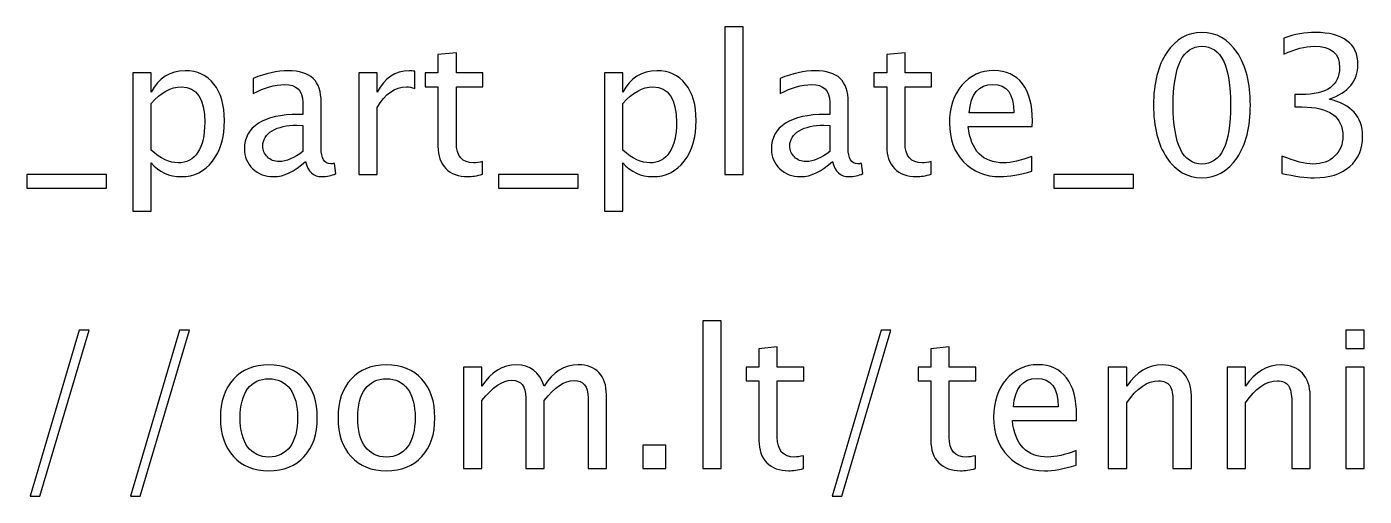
# Model space of a CAD drawing. Header units: centimetres. Extents: x -50 to 50, y -51 to 59.
# Drawn here: x -26.15 to -17.28, y 45.53 to 48.65 of the extents above; entities that cross this region are included whole.
import ezdxf

# ---------------------------------------------------------------- set-up
doc = ezdxf.new("R2010")
doc.units = ezdxf.units.CM
doc.header["$MEASUREMENT"] = 0
doc.layers.add('Layer 1', color=7, linetype='Continuous')

msp = doc.modelspace()

# ---------------------------------------------------------------- linework, layer by layer
at = {"layer": 'Layer 1'}
for points, knots in [([(-21.52028, 47.67044), (-21.52028, 47.67044), (-21.52028, 48.64961), (-21.52028, 48.64961), (-21.52028, 48.64961), (-21.52028, 48.64961), (-21.39836, 48.64961), (-21.39836, 48.64961), (-21.39836, 48.64961), (-21.39836, 48.64961), (-21.39836, 47.67044), (-21.39836, 47.67044), (-21.39836, 47.67044), (-21.39836, 47.67044), (-21.52028, 47.67044), (-21.52028, 47.67044)], [0, 0, 0, 0, 0.2, 0.2, 0.2, 0.2, 0.4, 0.4, 0.4, 0.4, 0.6, 0.6, 0.6, 0.6, 1, 1, 1, 1]), ([(-18.35502, 47.64758), (-18.45133, 47.64758), (-18.52901, 47.69182), (-18.58785, 47.78008), (-18.58785, 47.78008), (-18.64691, 47.86835), (-18.67633, 47.98477), (-18.67633, 48.12955), (-18.67633, 48.12955), (-18.67633, 48.27433), (-18.64691, 48.39074), (-18.58785, 48.47901), (-18.58785, 48.47901), (-18.52901, 48.56727), (-18.45133, 48.61151), (-18.35502, 48.61151), (-18.35502, 48.61151), (-18.25829, 48.61151), (-18.18061, 48.56748), (-18.12176, 48.47943), (-18.12176, 48.47943), (-18.06313, 48.39138), (-18.03371, 48.27475), (-18.03371, 48.12955), (-18.03371, 48.12955), (-18.03371, 47.98477), (-18.06313, 47.86835), (-18.12176, 47.78008), (-18.12176, 47.78008), (-18.18061, 47.69182), (-18.25829, 47.64758), (-18.35502, 47.64758)], [0, 0, 0, 0, 0.1111111, 0.1111111, 0.1111111, 0.1111111, 0.2222222, 0.2222222, 0.2222222, 0.2222222, 0.3333333, 0.3333333, 0.3333333, 0.3333333, 0.4444444, 0.4444444, 0.4444444, 0.4444444, 0.5555556, 0.5555556, 0.5555556, 0.5555556, 0.6666667, 0.6666667, 0.6666667, 0.6666667, 0.7777778, 0.7777778, 0.7777778, 0.7777778, 1, 1, 1, 1]), ([(-17.82374, 47.67679), (-17.82374, 47.67679), (-17.82374, 47.79109), (-17.82374, 47.79109), (-17.82374, 47.79109), (-17.73653, 47.75638), (-17.66816, 47.73902), (-17.618, 47.73902), (-17.618, 47.73902), (-17.55894, 47.73902), (-17.51132, 47.75595), (-17.4747, 47.79003), (-17.4747, 47.79003), (-17.43808, 47.82411), (-17.41988, 47.86856), (-17.41988, 47.92317), (-17.41988, 47.92317), (-17.41988, 48.05271), (-17.51005, 48.11748), (-17.69039, 48.11748), (-17.69039, 48.11748), (-17.69039, 48.11748), (-17.73865, 48.11748), (-17.73865, 48.11748), (-17.73865, 48.11748), (-17.73865, 48.11748), (-17.73865, 48.1994), (-17.73865, 48.1994), (-17.73865, 48.1994), (-17.73865, 48.1994), (-17.69589, 48.20003), (-17.69589, 48.20003), (-17.69589, 48.20003), (-17.52635, 48.20003), (-17.44147, 48.25972), (-17.44147, 48.37931), (-17.44147, 48.37931), (-17.44147, 48.47308), (-17.49777, 48.52007), (-17.61017, 48.52007), (-17.61017, 48.52007), (-17.67049, 48.52007), (-17.73738, 48.50271), (-17.81104, 48.468), (-17.81104, 48.468), (-17.81104, 48.468), (-17.81104, 48.57468), (-17.81104, 48.57468), (-17.81104, 48.57468), (-17.73886, 48.59923), (-17.66922, 48.61151), (-17.60234, 48.61151), (-17.60234, 48.61151), (-17.51132, 48.61151), (-17.44126, 48.59331), (-17.39257, 48.5569), (-17.39257, 48.5569), (-17.34389, 48.52071), (-17.31955, 48.468), (-17.31955, 48.399), (-17.31955, 48.399), (-17.31955, 48.29126), (-17.38326, 48.21442), (-17.5109, 48.1687), (-17.5109, 48.1687), (-17.36294, 48.1342), (-17.28907, 48.05313), (-17.28907, 47.92508), (-17.28907, 47.92508), (-17.28907, 47.83872), (-17.31764, 47.77077), (-17.37458, 47.72145), (-17.37458, 47.72145), (-17.43152, 47.67213), (-17.50984, 47.64758), (-17.60932, 47.64758), (-17.60932, 47.64758), (-17.66605, 47.64758), (-17.73738, 47.65732), (-17.82374, 47.67679)], [0, 0, 0, 0, 0.047619, 0.047619, 0.047619, 0.047619, 0.0952381, 0.0952381, 0.0952381, 0.0952381, 0.1428571, 0.1428571, 0.1428571, 0.1428571, 0.1904762, 0.1904762, 0.1904762, 0.1904762, 0.2380952, 0.2380952, 0.2380952, 0.2380952, 0.2857143, 0.2857143, 0.2857143, 0.2857143, 0.3333333, 0.3333333, 0.3333333, 0.3333333, 0.3809524, 0.3809524, 0.3809524, 0.3809524, 0.4285714, 0.4285714, 0.4285714, 0.4285714, 0.4761905, 0.4761905, 0.4761905, 0.4761905, 0.5238095, 0.5238095, 0.5238095, 0.5238095, 0.5714286, 0.5714286, 0.5714286, 0.5714286, 0.6190476, 0.6190476, 0.6190476, 0.6190476, 0.6666667, 0.6666667, 0.6666667, 0.6666667, 0.7142857, 0.7142857, 0.7142857, 0.7142857, 0.7619048, 0.7619048, 0.7619048, 0.7619048, 0.8095238, 0.8095238, 0.8095238, 0.8095238, 0.8571429, 0.8571429, 0.8571429, 0.8571429, 0.9047619, 0.9047619, 0.9047619, 0.9047619, 1, 1, 1, 1]), ([(-23.12852, 47.67065), (-23.1662, 47.66028), (-23.199, 47.6552), (-23.22673, 47.6552), (-23.22673, 47.6552), (-23.28896, 47.6552), (-23.33743, 47.67298), (-23.37215, 47.70854), (-23.37215, 47.70854), (-23.40707, 47.7441), (-23.42443, 47.79342), (-23.42443, 47.85671), (-23.42443, 47.85671), (-23.42443, 47.85671), (-23.42443, 48.2521), (-23.42443, 48.2521), (-23.42443, 48.2521), (-23.42443, 48.2521), (-23.50867, 48.2521), (-23.50867, 48.2521), (-23.50867, 48.2521), (-23.50867, 48.2521), (-23.50867, 48.34354), (-23.50867, 48.34354), (-23.50867, 48.34354), (-23.50867, 48.34354), (-23.42443, 48.34354), (-23.42443, 48.34354), (-23.42443, 48.34354), (-23.42443, 48.34354), (-23.42443, 48.46525), (-23.42443, 48.46525), (-23.42443, 48.46525), (-23.42443, 48.46525), (-23.30251, 48.47689), (-23.30251, 48.47689), (-23.30251, 48.47689), (-23.30251, 48.47689), (-23.30251, 48.34354), (-23.30251, 48.34354), (-23.30251, 48.34354), (-23.30251, 48.34354), (-23.12598, 48.34354), (-23.12598, 48.34354), (-23.12598, 48.34354), (-23.12598, 48.34354), (-23.12598, 48.2521), (-23.12598, 48.2521), (-23.12598, 48.2521), (-23.12598, 48.2521), (-23.30251, 48.2521), (-23.30251, 48.2521), (-23.30251, 48.2521), (-23.30251, 48.2521), (-23.30251, 47.87872), (-23.30251, 47.87872), (-23.30251, 47.87872), (-23.30251, 47.79067), (-23.2642, 47.74664), (-23.18779, 47.74664), (-23.18779, 47.74664), (-23.17149, 47.74664), (-23.1518, 47.74939), (-23.12852, 47.75468), (-23.12852, 47.75468), (-23.12852, 47.75468), (-23.12852, 47.67065), (-23.12852, 47.67065)], [0, 0, 0, 0, 0.0555556, 0.0555556, 0.0555556, 0.0555556, 0.1111111, 0.1111111, 0.1111111, 0.1111111, 0.1666667, 0.1666667, 0.1666667, 0.1666667, 0.2222222, 0.2222222, 0.2222222, 0.2222222, 0.2777778, 0.2777778, 0.2777778, 0.2777778, 0.3333333, 0.3333333, 0.3333333, 0.3333333, 0.3888889, 0.3888889, 0.3888889, 0.3888889, 0.4444444, 0.4444444, 0.4444444, 0.4444444, 0.5, 0.5, 0.5, 0.5, 0.5555556, 0.5555556, 0.5555556, 0.5555556, 0.6111111, 0.6111111, 0.6111111, 0.6111111, 0.6666667, 0.6666667, 0.6666667, 0.6666667, 0.7222222, 0.7222222, 0.7222222, 0.7222222, 0.7777778, 0.7777778, 0.7777778, 0.7777778, 0.8333333, 0.8333333, 0.8333333, 0.8333333, 0.8888889, 0.8888889, 0.8888889, 0.8888889, 1, 1, 1, 1]), ([(-20.15101, 47.67065), (-20.18869, 47.66028), (-20.22149, 47.6552), (-20.24922, 47.6552), (-20.24922, 47.6552), (-20.31145, 47.6552), (-20.35992, 47.67298), (-20.39464, 47.70854), (-20.39464, 47.70854), (-20.42956, 47.7441), (-20.44692, 47.79342), (-20.44692, 47.85671), (-20.44692, 47.85671), (-20.44692, 47.85671), (-20.44692, 48.2521), (-20.44692, 48.2521), (-20.44692, 48.2521), (-20.44692, 48.2521), (-20.53116, 48.2521), (-20.53116, 48.2521), (-20.53116, 48.2521), (-20.53116, 48.2521), (-20.53116, 48.34354), (-20.53116, 48.34354), (-20.53116, 48.34354), (-20.53116, 48.34354), (-20.44692, 48.34354), (-20.44692, 48.34354), (-20.44692, 48.34354), (-20.44692, 48.34354), (-20.44692, 48.46525), (-20.44692, 48.46525), (-20.44692, 48.46525), (-20.44692, 48.46525), (-20.325, 48.47689), (-20.325, 48.47689), (-20.325, 48.47689), (-20.325, 48.47689), (-20.325, 48.34354), (-20.325, 48.34354), (-20.325, 48.34354), (-20.325, 48.34354), (-20.14847, 48.34354), (-20.14847, 48.34354), (-20.14847, 48.34354), (-20.14847, 48.34354), (-20.14847, 48.2521), (-20.14847, 48.2521), (-20.14847, 48.2521), (-20.14847, 48.2521), (-20.325, 48.2521), (-20.325, 48.2521), (-20.325, 48.2521), (-20.325, 48.2521), (-20.325, 47.87872), (-20.325, 47.87872), (-20.325, 47.87872), (-20.325, 47.79067), (-20.28669, 47.74664), (-20.21028, 47.74664), (-20.21028, 47.74664), (-20.19398, 47.74664), (-20.17429, 47.74939), (-20.15101, 47.75468), (-20.15101, 47.75468), (-20.15101, 47.75468), (-20.15101, 47.67065), (-20.15101, 47.67065)], [0, 0, 0, 0, 0.0555556, 0.0555556, 0.0555556, 0.0555556, 0.1111111, 0.1111111, 0.1111111, 0.1111111, 0.1666667, 0.1666667, 0.1666667, 0.1666667, 0.2222222, 0.2222222, 0.2222222, 0.2222222, 0.2777778, 0.2777778, 0.2777778, 0.2777778, 0.3333333, 0.3333333, 0.3333333, 0.3333333, 0.3888889, 0.3888889, 0.3888889, 0.3888889, 0.4444444, 0.4444444, 0.4444444, 0.4444444, 0.5, 0.5, 0.5, 0.5, 0.5555556, 0.5555556, 0.5555556, 0.5555556, 0.6111111, 0.6111111, 0.6111111, 0.6111111, 0.6666667, 0.6666667, 0.6666667, 0.6666667, 0.7222222, 0.7222222, 0.7222222, 0.7222222, 0.7777778, 0.7777778, 0.7777778, 0.7777778, 0.8333333, 0.8333333, 0.8333333, 0.8333333, 0.8888889, 0.8888889, 0.8888889, 0.8888889, 1, 1, 1, 1]), ([(-18.35523, 47.73902), (-18.22802, 47.73902), (-18.16452, 47.8692), (-18.16452, 48.12955), (-18.16452, 48.12955), (-18.16452, 48.3899), (-18.22802, 48.52007), (-18.35523, 48.52007), (-18.35523, 48.52007), (-18.48202, 48.52007), (-18.54552, 48.3899), (-18.54552, 48.12955), (-18.54552, 48.12955), (-18.54552, 47.8692), (-18.48202, 47.73902), (-18.35523, 47.73902)], [0, 0, 0, 0, 0.2, 0.2, 0.2, 0.2, 0.4, 0.4, 0.4, 0.4, 0.6, 0.6, 0.6, 0.6, 1, 1, 1, 1]), ([(-25.44965, 47.42533), (-25.44965, 47.42533), (-25.44965, 48.34354), (-25.44965, 48.34354), (-25.44965, 48.34354), (-25.44965, 48.34354), (-25.32773, 48.34354), (-25.32773, 48.34354), (-25.32773, 48.34354), (-25.32773, 48.34354), (-25.32773, 48.21633), (-25.32773, 48.21633), (-25.32773, 48.21633), (-25.27778, 48.31052), (-25.20263, 48.35751), (-25.10252, 48.35751), (-25.10252, 48.35751), (-25.02145, 48.35751), (-24.95774, 48.32809), (-24.91117, 48.26903), (-24.91117, 48.26903), (-24.8646, 48.20998), (-24.84132, 48.12933), (-24.84132, 48.0271), (-24.84132, 48.0271), (-24.84132, 47.91576), (-24.86778, 47.8258), (-24.92048, 47.75765), (-24.92048, 47.75765), (-24.97319, 47.68928), (-25.04261, 47.6552), (-25.12855, 47.6552), (-25.12855, 47.6552), (-25.20835, 47.6552), (-25.27481, 47.68568), (-25.32773, 47.74685), (-25.32773, 47.74685), (-25.32773, 47.74685), (-25.32773, 47.42533), (-25.32773, 47.42533), (-25.32773, 47.42533), (-25.32773, 47.42533), (-25.44965, 47.42533), (-25.44965, 47.42533)], [0, 0, 0, 0, 0.0833333, 0.0833333, 0.0833333, 0.0833333, 0.1666667, 0.1666667, 0.1666667, 0.1666667, 0.25, 0.25, 0.25, 0.25, 0.3333333, 0.3333333, 0.3333333, 0.3333333, 0.4166667, 0.4166667, 0.4166667, 0.4166667, 0.5, 0.5, 0.5, 0.5, 0.5833333, 0.5833333, 0.5833333, 0.5833333, 0.6666667, 0.6666667, 0.6666667, 0.6666667, 0.75, 0.75, 0.75, 0.75, 0.8333333, 0.8333333, 0.8333333, 0.8333333, 1, 1, 1, 1]), ([(-24.30348, 47.75617), (-24.37671, 47.68886), (-24.4472, 47.6552), (-24.51493, 47.6552), (-24.51493, 47.6552), (-24.5706, 47.6552), (-24.61696, 47.67256), (-24.65357, 47.70748), (-24.65357, 47.70748), (-24.6904, 47.74241), (-24.70882, 47.78643), (-24.70882, 47.83956), (-24.70882, 47.83956), (-24.70882, 47.91301), (-24.67792, 47.96953), (-24.61611, 48.0089), (-24.61611, 48.0089), (-24.5543, 48.04827), (-24.46561, 48.06795), (-24.35004, 48.06795), (-24.35004, 48.06795), (-24.35004, 48.06795), (-24.32147, 48.06795), (-24.32147, 48.06795), (-24.32147, 48.06795), (-24.32147, 48.06795), (-24.32147, 48.14902), (-24.32147, 48.14902), (-24.32147, 48.14902), (-24.32147, 48.22712), (-24.36211, 48.26607), (-24.4436, 48.26607), (-24.4436, 48.26607), (-24.50668, 48.26607), (-24.57568, 48.24617), (-24.6504, 48.20638), (-24.6504, 48.20638), (-24.6504, 48.20638), (-24.6504, 48.30671), (-24.6504, 48.30671), (-24.6504, 48.30671), (-24.56827, 48.34058), (-24.4908, 48.35751), (-24.4182, 48.35751), (-24.4182, 48.35751), (-24.34348, 48.35751), (-24.28824, 48.34058), (-24.25289, 48.3065), (-24.25289, 48.3065), (-24.21733, 48.27242), (-24.19955, 48.21993), (-24.19955, 48.14902), (-24.19955, 48.14902), (-24.19955, 48.14902), (-24.19955, 47.84485), (-24.19955, 47.84485), (-24.19955, 47.84485), (-24.19955, 47.77522), (-24.17817, 47.74029), (-24.1352, 47.74029), (-24.1352, 47.74029), (-24.12991, 47.74029), (-24.12208, 47.74114), (-24.11171, 47.74283), (-24.11171, 47.74283), (-24.11171, 47.74283), (-24.10303, 47.6751), (-24.10303, 47.6751), (-24.10303, 47.6751), (-24.13076, 47.66176), (-24.16124, 47.6552), (-24.19468, 47.6552), (-24.19468, 47.6552), (-24.25162, 47.6552), (-24.28781, 47.68886), (-24.30348, 47.75617)], [0, 0, 0, 0, 0.05, 0.05, 0.05, 0.05, 0.1, 0.1, 0.1, 0.1, 0.15, 0.15, 0.15, 0.15, 0.2, 0.2, 0.2, 0.2, 0.25, 0.25, 0.25, 0.25, 0.3, 0.3, 0.3, 0.3, 0.35, 0.35, 0.35, 0.35, 0.4, 0.4, 0.4, 0.4, 0.45, 0.45, 0.45, 0.45, 0.5, 0.5, 0.5, 0.5, 0.55, 0.55, 0.55, 0.55, 0.6, 0.6, 0.6, 0.6, 0.65, 0.65, 0.65, 0.65, 0.7, 0.7, 0.7, 0.7, 0.75, 0.75, 0.75, 0.75, 0.8, 0.8, 0.8, 0.8, 0.85, 0.85, 0.85, 0.85, 0.9, 0.9, 0.9, 0.9, 1, 1, 1, 1]), ([(-23.94915, 47.67044), (-23.94915, 47.67044), (-23.94915, 48.34354), (-23.94915, 48.34354), (-23.94915, 48.34354), (-23.94915, 48.34354), (-23.82723, 48.34354), (-23.82723, 48.34354), (-23.82723, 48.34354), (-23.82723, 48.34354), (-23.82723, 48.21633), (-23.82723, 48.21633), (-23.82723, 48.21633), (-23.77876, 48.31052), (-23.70848, 48.35751), (-23.6162, 48.35751), (-23.6162, 48.35751), (-23.60371, 48.35751), (-23.59059, 48.35645), (-23.57704, 48.35434), (-23.57704, 48.35434), (-23.57704, 48.35434), (-23.57704, 48.24025), (-23.57704, 48.24025), (-23.57704, 48.24025), (-23.59821, 48.24723), (-23.61683, 48.25083), (-23.63292, 48.25083), (-23.63292, 48.25083), (-23.71039, 48.25083), (-23.77516, 48.20511), (-23.82723, 48.11346), (-23.82723, 48.11346), (-23.82723, 48.11346), (-23.82723, 47.67044), (-23.82723, 47.67044), (-23.82723, 47.67044), (-23.82723, 47.67044), (-23.94915, 47.67044), (-23.94915, 47.67044)], [0, 0, 0, 0, 0.0909091, 0.0909091, 0.0909091, 0.0909091, 0.1818182, 0.1818182, 0.1818182, 0.1818182, 0.2727273, 0.2727273, 0.2727273, 0.2727273, 0.3636364, 0.3636364, 0.3636364, 0.3636364, 0.4545455, 0.4545455, 0.4545455, 0.4545455, 0.5454545, 0.5454545, 0.5454545, 0.5454545, 0.6363636, 0.6363636, 0.6363636, 0.6363636, 0.7272727, 0.7272727, 0.7272727, 0.7272727, 0.8181818, 0.8181818, 0.8181818, 0.8181818, 1, 1, 1, 1]), ([(-22.31953, 47.42533), (-22.31953, 47.42533), (-22.31953, 48.34354), (-22.31953, 48.34354), (-22.31953, 48.34354), (-22.31953, 48.34354), (-22.19761, 48.34354), (-22.19761, 48.34354), (-22.19761, 48.34354), (-22.19761, 48.34354), (-22.19761, 48.21633), (-22.19761, 48.21633), (-22.19761, 48.21633), (-22.14766, 48.31052), (-22.07251, 48.35751), (-21.9724, 48.35751), (-21.9724, 48.35751), (-21.89133, 48.35751), (-21.82762, 48.32809), (-21.78105, 48.26903), (-21.78105, 48.26903), (-21.73448, 48.20998), (-21.7112, 48.12933), (-21.7112, 48.0271), (-21.7112, 48.0271), (-21.7112, 47.91576), (-21.73766, 47.8258), (-21.79036, 47.75765), (-21.79036, 47.75765), (-21.84307, 47.68928), (-21.91249, 47.6552), (-21.99843, 47.6552), (-21.99843, 47.6552), (-22.07823, 47.6552), (-22.14469, 47.68568), (-22.19761, 47.74685), (-22.19761, 47.74685), (-22.19761, 47.74685), (-22.19761, 47.42533), (-22.19761, 47.42533), (-22.19761, 47.42533), (-22.19761, 47.42533), (-22.31953, 47.42533), (-22.31953, 47.42533)], [0, 0, 0, 0, 0.0833333, 0.0833333, 0.0833333, 0.0833333, 0.1666667, 0.1666667, 0.1666667, 0.1666667, 0.25, 0.25, 0.25, 0.25, 0.3333333, 0.3333333, 0.3333333, 0.3333333, 0.4166667, 0.4166667, 0.4166667, 0.4166667, 0.5, 0.5, 0.5, 0.5, 0.5833333, 0.5833333, 0.5833333, 0.5833333, 0.6666667, 0.6666667, 0.6666667, 0.6666667, 0.75, 0.75, 0.75, 0.75, 0.8333333, 0.8333333, 0.8333333, 0.8333333, 1, 1, 1, 1]), ([(-20.80633, 47.75617), (-20.87956, 47.68886), (-20.95005, 47.6552), (-21.01778, 47.6552), (-21.01778, 47.6552), (-21.07345, 47.6552), (-21.11981, 47.67256), (-21.15642, 47.70748), (-21.15642, 47.70748), (-21.19325, 47.74241), (-21.21167, 47.78643), (-21.21167, 47.83956), (-21.21167, 47.83956), (-21.21167, 47.91301), (-21.18077, 47.96953), (-21.11896, 48.0089), (-21.11896, 48.0089), (-21.05715, 48.04827), (-20.96846, 48.06795), (-20.85289, 48.06795), (-20.85289, 48.06795), (-20.85289, 48.06795), (-20.82432, 48.06795), (-20.82432, 48.06795), (-20.82432, 48.06795), (-20.82432, 48.06795), (-20.82432, 48.14902), (-20.82432, 48.14902), (-20.82432, 48.14902), (-20.82432, 48.22712), (-20.86496, 48.26607), (-20.94645, 48.26607), (-20.94645, 48.26607), (-21.00953, 48.26607), (-21.07853, 48.24617), (-21.15325, 48.20638), (-21.15325, 48.20638), (-21.15325, 48.20638), (-21.15325, 48.30671), (-21.15325, 48.30671), (-21.15325, 48.30671), (-21.07112, 48.34058), (-20.99365, 48.35751), (-20.92105, 48.35751), (-20.92105, 48.35751), (-20.84633, 48.35751), (-20.79109, 48.34058), (-20.75574, 48.3065), (-20.75574, 48.3065), (-20.72018, 48.27242), (-20.7024, 48.21993), (-20.7024, 48.14902), (-20.7024, 48.14902), (-20.7024, 48.14902), (-20.7024, 47.84485), (-20.7024, 47.84485), (-20.7024, 47.84485), (-20.7024, 47.77522), (-20.68102, 47.74029), (-20.63805, 47.74029), (-20.63805, 47.74029), (-20.63276, 47.74029), (-20.62493, 47.74114), (-20.61456, 47.74283), (-20.61456, 47.74283), (-20.61456, 47.74283), (-20.60588, 47.6751), (-20.60588, 47.6751), (-20.60588, 47.6751), (-20.63361, 47.66176), (-20.66409, 47.6552), (-20.69753, 47.6552), (-20.69753, 47.6552), (-20.75447, 47.6552), (-20.79066, 47.68886), (-20.80633, 47.75617)], [0, 0, 0, 0, 0.05, 0.05, 0.05, 0.05, 0.1, 0.1, 0.1, 0.1, 0.15, 0.15, 0.15, 0.15, 0.2, 0.2, 0.2, 0.2, 0.25, 0.25, 0.25, 0.25, 0.3, 0.3, 0.3, 0.3, 0.35, 0.35, 0.35, 0.35, 0.4, 0.4, 0.4, 0.4, 0.45, 0.45, 0.45, 0.45, 0.5, 0.5, 0.5, 0.5, 0.55, 0.55, 0.55, 0.55, 0.6, 0.6, 0.6, 0.6, 0.65, 0.65, 0.65, 0.65, 0.7, 0.7, 0.7, 0.7, 0.75, 0.75, 0.75, 0.75, 0.8, 0.8, 0.8, 0.8, 0.85, 0.85, 0.85, 0.85, 0.9, 0.9, 0.9, 0.9, 1, 1, 1, 1]), ([(-19.48299, 47.69203), (-19.5649, 47.66748), (-19.63497, 47.6552), (-19.69339, 47.6552), (-19.69339, 47.6552), (-19.79308, 47.6552), (-19.87415, 47.68822), (-19.93659, 47.75405), (-19.93659, 47.75405), (-19.99903, 47.81988), (-20.03036, 47.90518), (-20.03036, 48.01017), (-20.03036, 48.01017), (-20.03036, 48.11198), (-20.00284, 48.19559), (-19.9476, 48.26099), (-19.9476, 48.26099), (-19.89235, 48.32618), (-19.82166, 48.35878), (-19.73551, 48.35878), (-19.73551, 48.35878), (-19.65402, 48.35878), (-19.59094, 48.32978), (-19.54649, 48.27179), (-19.54649, 48.27179), (-19.50204, 48.21379), (-19.47981, 48.13166), (-19.47981, 48.02519), (-19.47981, 48.02519), (-19.47981, 48.02519), (-19.48045, 47.98794), (-19.48045, 47.98794), (-19.48045, 47.98794), (-19.48045, 47.98794), (-19.9059, 47.98794), (-19.9059, 47.98794), (-19.9059, 47.98794), (-19.88812, 47.82707), (-19.80959, 47.74664), (-19.67053, 47.74664), (-19.67053, 47.74664), (-19.61951, 47.74664), (-19.55707, 47.76103), (-19.48299, 47.78982), (-19.48299, 47.78982), (-19.48299, 47.78982), (-19.48299, 47.69203), (-19.48299, 47.69203)], [0, 0, 0, 0, 0.0769231, 0.0769231, 0.0769231, 0.0769231, 0.1538462, 0.1538462, 0.1538462, 0.1538462, 0.2307692, 0.2307692, 0.2307692, 0.2307692, 0.3076923, 0.3076923, 0.3076923, 0.3076923, 0.3846154, 0.3846154, 0.3846154, 0.3846154, 0.4615385, 0.4615385, 0.4615385, 0.4615385, 0.5384615, 0.5384615, 0.5384615, 0.5384615, 0.6153846, 0.6153846, 0.6153846, 0.6153846, 0.6923077, 0.6923077, 0.6923077, 0.6923077, 0.7692308, 0.7692308, 0.7692308, 0.7692308, 0.8461538, 0.8461538, 0.8461538, 0.8461538, 1, 1, 1, 1]), ([(-25.32773, 47.83088), (-25.26486, 47.77479), (-25.20496, 47.74664), (-25.14802, 47.74664), (-25.14802, 47.74664), (-25.09193, 47.74664), (-25.04854, 47.77014), (-25.01806, 47.81691), (-25.01806, 47.81691), (-24.98737, 47.86369), (-24.97213, 47.92952), (-24.97213, 48.01461), (-24.97213, 48.01461), (-24.97213, 48.17209), (-25.0242, 48.25083), (-25.12834, 48.25083), (-25.12834, 48.25083), (-25.1965, 48.25083), (-25.26296, 48.214), (-25.32773, 48.14013), (-25.32773, 48.14013), (-25.32773, 48.14013), (-25.32773, 47.83088), (-25.32773, 47.83088)], [0, 0, 0, 0, 0.1428571, 0.1428571, 0.1428571, 0.1428571, 0.2857143, 0.2857143, 0.2857143, 0.2857143, 0.4285714, 0.4285714, 0.4285714, 0.4285714, 0.5714286, 0.5714286, 0.5714286, 0.5714286, 0.7142857, 0.7142857, 0.7142857, 0.7142857, 1, 1, 1, 1]), ([(-22.19761, 47.83088), (-22.13474, 47.77479), (-22.07484, 47.74664), (-22.0179, 47.74664), (-22.0179, 47.74664), (-21.96181, 47.74664), (-21.91842, 47.77014), (-21.88794, 47.81691), (-21.88794, 47.81691), (-21.85725, 47.86369), (-21.84201, 47.92952), (-21.84201, 48.01461), (-21.84201, 48.01461), (-21.84201, 48.17209), (-21.89408, 48.25083), (-21.99822, 48.25083), (-21.99822, 48.25083), (-22.06638, 48.25083), (-22.13284, 48.214), (-22.19761, 48.14013), (-22.19761, 48.14013), (-22.19761, 48.14013), (-22.19761, 47.83088), (-22.19761, 47.83088)], [0, 0, 0, 0, 0.1428571, 0.1428571, 0.1428571, 0.1428571, 0.2857143, 0.2857143, 0.2857143, 0.2857143, 0.4285714, 0.4285714, 0.4285714, 0.4285714, 0.5714286, 0.5714286, 0.5714286, 0.5714286, 0.7142857, 0.7142857, 0.7142857, 0.7142857, 1, 1, 1, 1]), ([(-19.89955, 48.07938), (-19.89955, 48.07938), (-19.60237, 48.07938), (-19.60237, 48.07938), (-19.60237, 48.07938), (-19.60237, 48.20469), (-19.64915, 48.26734), (-19.74249, 48.26734), (-19.74249, 48.26734), (-19.83647, 48.26734), (-19.88875, 48.20469), (-19.89955, 48.07938)], [0, 0, 0, 0, 0.25, 0.25, 0.25, 0.25, 0.5, 0.5, 0.5, 0.5, 1, 1, 1, 1]), ([(-24.32147, 47.82263), (-24.32147, 47.82263), (-24.32147, 47.99556), (-24.32147, 47.99556), (-24.32147, 47.99556), (-24.32147, 47.99556), (-24.36063, 47.99683), (-24.36063, 47.99683), (-24.36063, 47.99683), (-24.42836, 47.99683), (-24.48297, 47.98434), (-24.52467, 47.95937), (-24.52467, 47.95937), (-24.56616, 47.93418), (-24.5869, 47.90095), (-24.5869, 47.85946), (-24.5869, 47.85946), (-24.5869, 47.83046), (-24.57653, 47.80591), (-24.556, 47.7858), (-24.556, 47.7858), (-24.53525, 47.76569), (-24.51006, 47.75553), (-24.48022, 47.75553), (-24.48022, 47.75553), (-24.42942, 47.75553), (-24.3765, 47.77797), (-24.32147, 47.82263)], [0, 0, 0, 0, 0.125, 0.125, 0.125, 0.125, 0.25, 0.25, 0.25, 0.25, 0.375, 0.375, 0.375, 0.375, 0.5, 0.5, 0.5, 0.5, 0.625, 0.625, 0.625, 0.625, 0.75, 0.75, 0.75, 0.75, 1, 1, 1, 1]), ([(-20.82432, 47.82263), (-20.82432, 47.82263), (-20.82432, 47.99556), (-20.82432, 47.99556), (-20.82432, 47.99556), (-20.82432, 47.99556), (-20.86348, 47.99683), (-20.86348, 47.99683), (-20.86348, 47.99683), (-20.93121, 47.99683), (-20.98582, 47.98434), (-21.02752, 47.95937), (-21.02752, 47.95937), (-21.06901, 47.93418), (-21.08975, 47.90095), (-21.08975, 47.85946), (-21.08975, 47.85946), (-21.08975, 47.83046), (-21.07938, 47.80591), (-21.05885, 47.7858), (-21.05885, 47.7858), (-21.0381, 47.76569), (-21.01291, 47.75553), (-20.98307, 47.75553), (-20.98307, 47.75553), (-20.93227, 47.75553), (-20.87935, 47.77797), (-20.82432, 47.82263)], [0, 0, 0, 0, 0.125, 0.125, 0.125, 0.125, 0.25, 0.25, 0.25, 0.25, 0.375, 0.375, 0.375, 0.375, 0.5, 0.5, 0.5, 0.5, 0.625, 0.625, 0.625, 0.625, 0.75, 0.75, 0.75, 0.75, 1, 1, 1, 1]), ([(-26.15323, 47.579), (-26.15323, 47.579), (-26.15323, 47.67044), (-26.15323, 47.67044), (-26.15323, 47.67044), (-26.15323, 47.67044), (-25.62491, 47.67044), (-25.62491, 47.67044), (-25.62491, 47.67044), (-25.62491, 47.67044), (-25.62491, 47.579), (-25.62491, 47.579), (-25.62491, 47.579), (-25.62491, 47.579), (-26.15323, 47.579), (-26.15323, 47.579)], [0, 0, 0, 0, 0.2, 0.2, 0.2, 0.2, 0.4, 0.4, 0.4, 0.4, 0.6, 0.6, 0.6, 0.6, 1, 1, 1, 1]), ([(-23.02311, 47.579), (-23.02311, 47.579), (-23.02311, 47.67044), (-23.02311, 47.67044), (-23.02311, 47.67044), (-23.02311, 47.67044), (-22.49479, 47.67044), (-22.49479, 47.67044), (-22.49479, 47.67044), (-22.49479, 47.67044), (-22.49479, 47.579), (-22.49479, 47.579), (-22.49479, 47.579), (-22.49479, 47.579), (-23.02311, 47.579), (-23.02311, 47.579)], [0, 0, 0, 0, 0.2, 0.2, 0.2, 0.2, 0.4, 0.4, 0.4, 0.4, 0.6, 0.6, 0.6, 0.6, 1, 1, 1, 1]), ([(-19.338, 47.579), (-19.338, 47.579), (-19.338, 47.67044), (-19.338, 47.67044), (-19.338, 47.67044), (-19.338, 47.67044), (-18.80968, 47.67044), (-18.80968, 47.67044), (-18.80968, 47.67044), (-18.80968, 47.67044), (-18.80968, 47.579), (-18.80968, 47.579), (-18.80968, 47.579), (-18.80968, 47.579), (-19.338, 47.579), (-19.338, 47.579)], [0, 0, 0, 0, 0.2, 0.2, 0.2, 0.2, 0.4, 0.4, 0.4, 0.4, 0.6, 0.6, 0.6, 0.6, 1, 1, 1, 1]), ([(-21.66677, 45.71887), (-21.66677, 45.71887), (-21.66677, 46.69804), (-21.66677, 46.69804), (-21.66677, 46.69804), (-21.66677, 46.69804), (-21.54485, 46.69804), (-21.54485, 46.69804), (-21.54485, 46.69804), (-21.54485, 46.69804), (-21.54485, 45.71887), (-21.54485, 45.71887), (-21.54485, 45.71887), (-21.54485, 45.71887), (-21.66677, 45.71887), (-21.66677, 45.71887)], [0, 0, 0, 0, 0.2, 0.2, 0.2, 0.2, 0.4, 0.4, 0.4, 0.4, 0.6, 0.6, 0.6, 0.6, 1, 1, 1, 1]), ([(-26.13123, 45.53472), (-26.13123, 45.53472), (-25.80463, 46.63708), (-25.80463, 46.63708), (-25.80463, 46.63708), (-25.80463, 46.63708), (-25.74007, 46.63708), (-25.74007, 46.63708), (-25.74007, 46.63708), (-25.74007, 46.63708), (-26.06667, 45.53472), (-26.06667, 45.53472), (-26.06667, 45.53472), (-26.06667, 45.53472), (-26.13123, 45.53472), (-26.13123, 45.53472)], [0, 0, 0, 0, 0.2, 0.2, 0.2, 0.2, 0.4, 0.4, 0.4, 0.4, 0.6, 0.6, 0.6, 0.6, 1, 1, 1, 1]), ([(-25.46533, 45.53472), (-25.46533, 45.53472), (-25.13873, 46.63708), (-25.13873, 46.63708), (-25.13873, 46.63708), (-25.13873, 46.63708), (-25.07417, 46.63708), (-25.07417, 46.63708), (-25.07417, 46.63708), (-25.07417, 46.63708), (-25.40077, 45.53472), (-25.40077, 45.53472), (-25.40077, 45.53472), (-25.40077, 45.53472), (-25.46533, 45.53472), (-25.46533, 45.53472)], [0, 0, 0, 0, 0.2, 0.2, 0.2, 0.2, 0.4, 0.4, 0.4, 0.4, 0.6, 0.6, 0.6, 0.6, 1, 1, 1, 1]), ([(-20.80952, 45.53472), (-20.80952, 45.53472), (-20.48292, 46.63708), (-20.48292, 46.63708), (-20.48292, 46.63708), (-20.48292, 46.63708), (-20.41836, 46.63708), (-20.41836, 46.63708), (-20.41836, 46.63708), (-20.41836, 46.63708), (-20.74496, 45.53472), (-20.74496, 45.53472), (-20.74496, 45.53472), (-20.74496, 45.53472), (-20.80952, 45.53472), (-20.80952, 45.53472)], [0, 0, 0, 0, 0.2, 0.2, 0.2, 0.2, 0.4, 0.4, 0.4, 0.4, 0.6, 0.6, 0.6, 0.6, 1, 1, 1, 1]), ([(-17.39978, 46.51516), (-17.39978, 46.51516), (-17.39978, 46.63708), (-17.39978, 46.63708), (-17.39978, 46.63708), (-17.39978, 46.63708), (-17.27786, 46.63708), (-17.27786, 46.63708), (-17.27786, 46.63708), (-17.27786, 46.63708), (-17.27786, 46.51516), (-17.27786, 46.51516), (-17.27786, 46.51516), (-17.27786, 46.51516), (-17.39978, 46.51516), (-17.39978, 46.51516)], [0, 0, 0, 0, 0.2, 0.2, 0.2, 0.2, 0.4, 0.4, 0.4, 0.4, 0.6, 0.6, 0.6, 0.6, 1, 1, 1, 1]), ([(-20.99875, 45.71908), (-21.03643, 45.70871), (-21.06923, 45.70363), (-21.09696, 45.70363), (-21.09696, 45.70363), (-21.15919, 45.70363), (-21.20766, 45.72141), (-21.24238, 45.75697), (-21.24238, 45.75697), (-21.2773, 45.79253), (-21.29466, 45.84185), (-21.29466, 45.90514), (-21.29466, 45.90514), (-21.29466, 45.90514), (-21.29466, 46.30053), (-21.29466, 46.30053), (-21.29466, 46.30053), (-21.29466, 46.30053), (-21.3789, 46.30053), (-21.3789, 46.30053), (-21.3789, 46.30053), (-21.3789, 46.30053), (-21.3789, 46.39197), (-21.3789, 46.39197), (-21.3789, 46.39197), (-21.3789, 46.39197), (-21.29466, 46.39197), (-21.29466, 46.39197), (-21.29466, 46.39197), (-21.29466, 46.39197), (-21.29466, 46.51368), (-21.29466, 46.51368), (-21.29466, 46.51368), (-21.29466, 46.51368), (-21.17274, 46.52532), (-21.17274, 46.52532), (-21.17274, 46.52532), (-21.17274, 46.52532), (-21.17274, 46.39197), (-21.17274, 46.39197), (-21.17274, 46.39197), (-21.17274, 46.39197), (-20.99621, 46.39197), (-20.99621, 46.39197), (-20.99621, 46.39197), (-20.99621, 46.39197), (-20.99621, 46.30053), (-20.99621, 46.30053), (-20.99621, 46.30053), (-20.99621, 46.30053), (-21.17274, 46.30053), (-21.17274, 46.30053), (-21.17274, 46.30053), (-21.17274, 46.30053), (-21.17274, 45.92715), (-21.17274, 45.92715), (-21.17274, 45.92715), (-21.17274, 45.8391), (-21.13443, 45.79507), (-21.05802, 45.79507), (-21.05802, 45.79507), (-21.04172, 45.79507), (-21.02203, 45.79782), (-20.99875, 45.80311), (-20.99875, 45.80311), (-20.99875, 45.80311), (-20.99875, 45.71908), (-20.99875, 45.71908)], [0, 0, 0, 0, 0.0555556, 0.0555556, 0.0555556, 0.0555556, 0.1111111, 0.1111111, 0.1111111, 0.1111111, 0.1666667, 0.1666667, 0.1666667, 0.1666667, 0.2222222, 0.2222222, 0.2222222, 0.2222222, 0.2777778, 0.2777778, 0.2777778, 0.2777778, 0.3333333, 0.3333333, 0.3333333, 0.3333333, 0.3888889, 0.3888889, 0.3888889, 0.3888889, 0.4444444, 0.4444444, 0.4444444, 0.4444444, 0.5, 0.5, 0.5, 0.5, 0.5555556, 0.5555556, 0.5555556, 0.5555556, 0.6111111, 0.6111111, 0.6111111, 0.6111111, 0.6666667, 0.6666667, 0.6666667, 0.6666667, 0.7222222, 0.7222222, 0.7222222, 0.7222222, 0.7777778, 0.7777778, 0.7777778, 0.7777778, 0.8333333, 0.8333333, 0.8333333, 0.8333333, 0.8888889, 0.8888889, 0.8888889, 0.8888889, 1, 1, 1, 1]), ([(-19.85787, 45.71908), (-19.89555, 45.70871), (-19.92835, 45.70363), (-19.95608, 45.70363), (-19.95608, 45.70363), (-20.01831, 45.70363), (-20.06678, 45.72141), (-20.1015, 45.75697), (-20.1015, 45.75697), (-20.13642, 45.79253), (-20.15378, 45.84185), (-20.15378, 45.90514), (-20.15378, 45.90514), (-20.15378, 45.90514), (-20.15378, 46.30053), (-20.15378, 46.30053), (-20.15378, 46.30053), (-20.15378, 46.30053), (-20.23802, 46.30053), (-20.23802, 46.30053), (-20.23802, 46.30053), (-20.23802, 46.30053), (-20.23802, 46.39197), (-20.23802, 46.39197), (-20.23802, 46.39197), (-20.23802, 46.39197), (-20.15378, 46.39197), (-20.15378, 46.39197), (-20.15378, 46.39197), (-20.15378, 46.39197), (-20.15378, 46.51368), (-20.15378, 46.51368), (-20.15378, 46.51368), (-20.15378, 46.51368), (-20.03186, 46.52532), (-20.03186, 46.52532), (-20.03186, 46.52532), (-20.03186, 46.52532), (-20.03186, 46.39197), (-20.03186, 46.39197), (-20.03186, 46.39197), (-20.03186, 46.39197), (-19.85533, 46.39197), (-19.85533, 46.39197), (-19.85533, 46.39197), (-19.85533, 46.39197), (-19.85533, 46.30053), (-19.85533, 46.30053), (-19.85533, 46.30053), (-19.85533, 46.30053), (-20.03186, 46.30053), (-20.03186, 46.30053), (-20.03186, 46.30053), (-20.03186, 46.30053), (-20.03186, 45.92715), (-20.03186, 45.92715), (-20.03186, 45.92715), (-20.03186, 45.8391), (-19.99355, 45.79507), (-19.91714, 45.79507), (-19.91714, 45.79507), (-19.90084, 45.79507), (-19.88115, 45.79782), (-19.85787, 45.80311), (-19.85787, 45.80311), (-19.85787, 45.80311), (-19.85787, 45.71908), (-19.85787, 45.71908)], [0, 0, 0, 0, 0.0555556, 0.0555556, 0.0555556, 0.0555556, 0.1111111, 0.1111111, 0.1111111, 0.1111111, 0.1666667, 0.1666667, 0.1666667, 0.1666667, 0.2222222, 0.2222222, 0.2222222, 0.2222222, 0.2777778, 0.2777778, 0.2777778, 0.2777778, 0.3333333, 0.3333333, 0.3333333, 0.3333333, 0.3888889, 0.3888889, 0.3888889, 0.3888889, 0.4444444, 0.4444444, 0.4444444, 0.4444444, 0.5, 0.5, 0.5, 0.5, 0.5555556, 0.5555556, 0.5555556, 0.5555556, 0.6111111, 0.6111111, 0.6111111, 0.6111111, 0.6666667, 0.6666667, 0.6666667, 0.6666667, 0.7222222, 0.7222222, 0.7222222, 0.7222222, 0.7777778, 0.7777778, 0.7777778, 0.7777778, 0.8333333, 0.8333333, 0.8333333, 0.8333333, 0.8888889, 0.8888889, 0.8888889, 0.8888889, 1, 1, 1, 1]), ([(-24.5467, 45.70363), (-24.64555, 45.70363), (-24.72386, 45.73517), (-24.78144, 45.79825), (-24.78144, 45.79825), (-24.83922, 45.86132), (-24.86801, 45.94705), (-24.86801, 46.05521), (-24.86801, 46.05521), (-24.86801, 46.16316), (-24.83922, 46.24867), (-24.78144, 46.31154), (-24.78144, 46.31154), (-24.72386, 46.3744), (-24.64555, 46.40594), (-24.5467, 46.40594), (-24.5467, 46.40594), (-24.44785, 46.40594), (-24.36953, 46.3744), (-24.31196, 46.31154), (-24.31196, 46.31154), (-24.25418, 46.24867), (-24.22539, 46.16316), (-24.22539, 46.05521), (-24.22539, 46.05521), (-24.22539, 45.94705), (-24.25418, 45.86132), (-24.31196, 45.79825), (-24.31196, 45.79825), (-24.36953, 45.73517), (-24.44785, 45.70363), (-24.5467, 45.70363)], [0, 0, 0, 0, 0.1111111, 0.1111111, 0.1111111, 0.1111111, 0.2222222, 0.2222222, 0.2222222, 0.2222222, 0.3333333, 0.3333333, 0.3333333, 0.3333333, 0.4444444, 0.4444444, 0.4444444, 0.4444444, 0.5555556, 0.5555556, 0.5555556, 0.5555556, 0.6666667, 0.6666667, 0.6666667, 0.6666667, 0.7777778, 0.7777778, 0.7777778, 0.7777778, 1, 1, 1, 1]), ([(-23.7665, 45.70363), (-23.86535, 45.70363), (-23.94366, 45.73517), (-24.00124, 45.79825), (-24.00124, 45.79825), (-24.05902, 45.86132), (-24.08781, 45.94705), (-24.08781, 46.05521), (-24.08781, 46.05521), (-24.08781, 46.16316), (-24.05902, 46.24867), (-24.00124, 46.31154), (-24.00124, 46.31154), (-23.94366, 46.3744), (-23.86535, 46.40594), (-23.7665, 46.40594), (-23.7665, 46.40594), (-23.66765, 46.40594), (-23.58933, 46.3744), (-23.53176, 46.31154), (-23.53176, 46.31154), (-23.47398, 46.24867), (-23.44519, 46.16316), (-23.44519, 46.05521), (-23.44519, 46.05521), (-23.44519, 45.94705), (-23.47398, 45.86132), (-23.53176, 45.79825), (-23.53176, 45.79825), (-23.58933, 45.73517), (-23.66765, 45.70363), (-23.7665, 45.70363)], [0, 0, 0, 0, 0.1111111, 0.1111111, 0.1111111, 0.1111111, 0.2222222, 0.2222222, 0.2222222, 0.2222222, 0.3333333, 0.3333333, 0.3333333, 0.3333333, 0.4444444, 0.4444444, 0.4444444, 0.4444444, 0.5555556, 0.5555556, 0.5555556, 0.5555556, 0.6666667, 0.6666667, 0.6666667, 0.6666667, 0.7777778, 0.7777778, 0.7777778, 0.7777778, 1, 1, 1, 1]), ([(-23.25427, 45.71887), (-23.25427, 45.71887), (-23.25427, 46.39197), (-23.25427, 46.39197), (-23.25427, 46.39197), (-23.25427, 46.39197), (-23.13235, 46.39197), (-23.13235, 46.39197), (-23.13235, 46.39197), (-23.13235, 46.39197), (-23.13235, 46.26476), (-23.13235, 46.26476), (-23.13235, 46.26476), (-23.07287, 46.35895), (-22.99667, 46.40594), (-22.90333, 46.40594), (-22.90333, 46.40594), (-22.81337, 46.40594), (-22.7522, 46.35895), (-22.7196, 46.26476), (-22.7196, 46.26476), (-22.66181, 46.3598), (-22.58646, 46.40721), (-22.49396, 46.40721), (-22.49396, 46.40721), (-22.43491, 46.40721), (-22.38898, 46.38985), (-22.35617, 46.35493), (-22.35617, 46.35493), (-22.32336, 46.32), (-22.30685, 46.27111), (-22.30685, 46.20824), (-22.30685, 46.20824), (-22.30685, 46.20824), (-22.30685, 45.71887), (-22.30685, 45.71887), (-22.30685, 45.71887), (-22.30685, 45.71887), (-22.42877, 45.71887), (-22.42877, 45.71887), (-22.42877, 45.71887), (-22.42877, 45.71887), (-22.42877, 46.18814), (-22.42877, 46.18814), (-22.42877, 46.18814), (-22.42877, 46.26476), (-22.45925, 46.30307), (-22.52021, 46.30307), (-22.52021, 46.30307), (-22.5835, 46.30307), (-22.64996, 46.25841), (-22.7196, 46.16887), (-22.7196, 46.16887), (-22.7196, 46.16887), (-22.7196, 45.71887), (-22.7196, 45.71887), (-22.7196, 45.71887), (-22.7196, 45.71887), (-22.84152, 45.71887), (-22.84152, 45.71887), (-22.84152, 45.71887), (-22.84152, 45.71887), (-22.84152, 46.18856), (-22.84152, 46.18856), (-22.84152, 46.18856), (-22.84152, 46.26582), (-22.87242, 46.30434), (-22.93444, 46.30434), (-22.93444, 46.30434), (-22.99604, 46.30434), (-23.06208, 46.25947), (-23.13235, 46.16951), (-23.13235, 46.16951), (-23.13235, 46.16951), (-23.13235, 45.71887), (-23.13235, 45.71887), (-23.13235, 45.71887), (-23.13235, 45.71887), (-23.25427, 45.71887), (-23.25427, 45.71887)], [0, 0, 0, 0, 0.047619, 0.047619, 0.047619, 0.047619, 0.0952381, 0.0952381, 0.0952381, 0.0952381, 0.1428571, 0.1428571, 0.1428571, 0.1428571, 0.1904762, 0.1904762, 0.1904762, 0.1904762, 0.2380952, 0.2380952, 0.2380952, 0.2380952, 0.2857143, 0.2857143, 0.2857143, 0.2857143, 0.3333333, 0.3333333, 0.3333333, 0.3333333, 0.3809524, 0.3809524, 0.3809524, 0.3809524, 0.4285714, 0.4285714, 0.4285714, 0.4285714, 0.4761905, 0.4761905, 0.4761905, 0.4761905, 0.5238095, 0.5238095, 0.5238095, 0.5238095, 0.5714286, 0.5714286, 0.5714286, 0.5714286, 0.6190476, 0.6190476, 0.6190476, 0.6190476, 0.6666667, 0.6666667, 0.6666667, 0.6666667, 0.7142857, 0.7142857, 0.7142857, 0.7142857, 0.7619048, 0.7619048, 0.7619048, 0.7619048, 0.8095238, 0.8095238, 0.8095238, 0.8095238, 0.8571429, 0.8571429, 0.8571429, 0.8571429, 0.9047619, 0.9047619, 0.9047619, 0.9047619, 1, 1, 1, 1]), ([(-19.18985, 45.74046), (-19.27176, 45.71591), (-19.34183, 45.70363), (-19.40025, 45.70363), (-19.40025, 45.70363), (-19.49994, 45.70363), (-19.58101, 45.73665), (-19.64345, 45.80248), (-19.64345, 45.80248), (-19.70589, 45.86831), (-19.73722, 45.95361), (-19.73722, 46.0586), (-19.73722, 46.0586), (-19.73722, 46.16041), (-19.7097, 46.24402), (-19.65446, 46.30942), (-19.65446, 46.30942), (-19.59921, 46.37461), (-19.52852, 46.40721), (-19.44237, 46.40721), (-19.44237, 46.40721), (-19.36088, 46.40721), (-19.2978, 46.37821), (-19.25335, 46.32022), (-19.25335, 46.32022), (-19.2089, 46.26222), (-19.18667, 46.18009), (-19.18667, 46.07362), (-19.18667, 46.07362), (-19.18667, 46.07362), (-19.18731, 46.03637), (-19.18731, 46.03637), (-19.18731, 46.03637), (-19.18731, 46.03637), (-19.61276, 46.03637), (-19.61276, 46.03637), (-19.61276, 46.03637), (-19.59498, 45.8755), (-19.51645, 45.79507), (-19.37739, 45.79507), (-19.37739, 45.79507), (-19.32637, 45.79507), (-19.26393, 45.80946), (-19.18985, 45.83825), (-19.18985, 45.83825), (-19.18985, 45.83825), (-19.18985, 45.74046), (-19.18985, 45.74046)], [0, 0, 0, 0, 0.0769231, 0.0769231, 0.0769231, 0.0769231, 0.1538462, 0.1538462, 0.1538462, 0.1538462, 0.2307692, 0.2307692, 0.2307692, 0.2307692, 0.3076923, 0.3076923, 0.3076923, 0.3076923, 0.3846154, 0.3846154, 0.3846154, 0.3846154, 0.4615385, 0.4615385, 0.4615385, 0.4615385, 0.5384615, 0.5384615, 0.5384615, 0.5384615, 0.6153846, 0.6153846, 0.6153846, 0.6153846, 0.6923077, 0.6923077, 0.6923077, 0.6923077, 0.7692308, 0.7692308, 0.7692308, 0.7692308, 0.8461538, 0.8461538, 0.8461538, 0.8461538, 1, 1, 1, 1]), ([(-18.97628, 45.71887), (-18.97628, 45.71887), (-18.97628, 46.39197), (-18.97628, 46.39197), (-18.97628, 46.39197), (-18.97628, 46.39197), (-18.85436, 46.39197), (-18.85436, 46.39197), (-18.85436, 46.39197), (-18.85436, 46.39197), (-18.85436, 46.26476), (-18.85436, 46.26476), (-18.85436, 46.26476), (-18.7898, 46.35895), (-18.71064, 46.40594), (-18.61708, 46.40594), (-18.61708, 46.40594), (-18.55824, 46.40594), (-18.51146, 46.38753), (-18.47696, 46.35048), (-18.47696, 46.35048), (-18.44246, 46.31365), (-18.4251, 46.26391), (-18.4251, 46.20168), (-18.4251, 46.20168), (-18.4251, 46.20168), (-18.4251, 45.71887), (-18.4251, 45.71887), (-18.4251, 45.71887), (-18.4251, 45.71887), (-18.54702, 45.71887), (-18.54702, 45.71887), (-18.54702, 45.71887), (-18.54702, 45.71887), (-18.54702, 46.16189), (-18.54702, 46.16189), (-18.54702, 46.16189), (-18.54702, 46.21184), (-18.55443, 46.2474), (-18.56903, 46.26857), (-18.56903, 46.26857), (-18.58385, 46.28995), (-18.60819, 46.30053), (-18.64227, 46.30053), (-18.64227, 46.30053), (-18.7172, 46.30053), (-18.7879, 46.25164), (-18.85436, 46.15385), (-18.85436, 46.15385), (-18.85436, 46.15385), (-18.85436, 45.71887), (-18.85436, 45.71887), (-18.85436, 45.71887), (-18.85436, 45.71887), (-18.97628, 45.71887), (-18.97628, 45.71887)], [0, 0, 0, 0, 0.0666667, 0.0666667, 0.0666667, 0.0666667, 0.1333333, 0.1333333, 0.1333333, 0.1333333, 0.2, 0.2, 0.2, 0.2, 0.2666667, 0.2666667, 0.2666667, 0.2666667, 0.3333333, 0.3333333, 0.3333333, 0.3333333, 0.4, 0.4, 0.4, 0.4, 0.4666667, 0.4666667, 0.4666667, 0.4666667, 0.5333333, 0.5333333, 0.5333333, 0.5333333, 0.6, 0.6, 0.6, 0.6, 0.6666667, 0.6666667, 0.6666667, 0.6666667, 0.7333333, 0.7333333, 0.7333333, 0.7333333, 0.8, 0.8, 0.8, 0.8, 0.8666667, 0.8666667, 0.8666667, 0.8666667, 1, 1, 1, 1]), ([(-18.18803, 45.71887), (-18.18803, 45.71887), (-18.18803, 46.39197), (-18.18803, 46.39197), (-18.18803, 46.39197), (-18.18803, 46.39197), (-18.06611, 46.39197), (-18.06611, 46.39197), (-18.06611, 46.39197), (-18.06611, 46.39197), (-18.06611, 46.26476), (-18.06611, 46.26476), (-18.06611, 46.26476), (-18.00155, 46.35895), (-17.92239, 46.40594), (-17.82883, 46.40594), (-17.82883, 46.40594), (-17.76999, 46.40594), (-17.72321, 46.38753), (-17.68871, 46.35048), (-17.68871, 46.35048), (-17.65421, 46.31365), (-17.63685, 46.26391), (-17.63685, 46.20168), (-17.63685, 46.20168), (-17.63685, 46.20168), (-17.63685, 45.71887), (-17.63685, 45.71887), (-17.63685, 45.71887), (-17.63685, 45.71887), (-17.75877, 45.71887), (-17.75877, 45.71887), (-17.75877, 45.71887), (-17.75877, 45.71887), (-17.75877, 46.16189), (-17.75877, 46.16189), (-17.75877, 46.16189), (-17.75877, 46.21184), (-17.76618, 46.2474), (-17.78078, 46.26857), (-17.78078, 46.26857), (-17.7956, 46.28995), (-17.81994, 46.30053), (-17.85402, 46.30053), (-17.85402, 46.30053), (-17.92895, 46.30053), (-17.99965, 46.25164), (-18.06611, 46.15385), (-18.06611, 46.15385), (-18.06611, 46.15385), (-18.06611, 45.71887), (-18.06611, 45.71887), (-18.06611, 45.71887), (-18.06611, 45.71887), (-18.18803, 45.71887), (-18.18803, 45.71887)], [0, 0, 0, 0, 0.0666667, 0.0666667, 0.0666667, 0.0666667, 0.1333333, 0.1333333, 0.1333333, 0.1333333, 0.2, 0.2, 0.2, 0.2, 0.2666667, 0.2666667, 0.2666667, 0.2666667, 0.3333333, 0.3333333, 0.3333333, 0.3333333, 0.4, 0.4, 0.4, 0.4, 0.4666667, 0.4666667, 0.4666667, 0.4666667, 0.5333333, 0.5333333, 0.5333333, 0.5333333, 0.6, 0.6, 0.6, 0.6, 0.6666667, 0.6666667, 0.6666667, 0.6666667, 0.7333333, 0.7333333, 0.7333333, 0.7333333, 0.8, 0.8, 0.8, 0.8, 0.8666667, 0.8666667, 0.8666667, 0.8666667, 1, 1, 1, 1]), ([(-17.39978, 45.71887), (-17.39978, 45.71887), (-17.39978, 46.39197), (-17.39978, 46.39197), (-17.39978, 46.39197), (-17.39978, 46.39197), (-17.27786, 46.39197), (-17.27786, 46.39197), (-17.27786, 46.39197), (-17.27786, 46.39197), (-17.27786, 45.71887), (-17.27786, 45.71887), (-17.27786, 45.71887), (-17.27786, 45.71887), (-17.39978, 45.71887), (-17.39978, 45.71887)], [0, 0, 0, 0, 0.2, 0.2, 0.2, 0.2, 0.4, 0.4, 0.4, 0.4, 0.6, 0.6, 0.6, 0.6, 1, 1, 1, 1]), ([(-24.54691, 45.79507), (-24.48659, 45.79507), (-24.4396, 45.81772), (-24.40615, 45.86323), (-24.40615, 45.86323), (-24.37292, 45.90852), (-24.3562, 45.97266), (-24.3562, 46.05521), (-24.3562, 46.05521), (-24.3562, 46.13755), (-24.37292, 46.20147), (-24.40615, 46.24677), (-24.40615, 46.24677), (-24.4396, 46.29185), (-24.48659, 46.3145), (-24.54691, 46.3145), (-24.54691, 46.3145), (-24.60745, 46.3145), (-24.65444, 46.29185), (-24.68746, 46.24677), (-24.68746, 46.24677), (-24.72069, 46.20147), (-24.7372, 46.13755), (-24.7372, 46.05521), (-24.7372, 46.05521), (-24.7372, 45.97266), (-24.72069, 45.90852), (-24.68746, 45.86323), (-24.68746, 45.86323), (-24.65444, 45.81772), (-24.60745, 45.79507), (-24.54691, 45.79507)], [0, 0, 0, 0, 0.1111111, 0.1111111, 0.1111111, 0.1111111, 0.2222222, 0.2222222, 0.2222222, 0.2222222, 0.3333333, 0.3333333, 0.3333333, 0.3333333, 0.4444444, 0.4444444, 0.4444444, 0.4444444, 0.5555556, 0.5555556, 0.5555556, 0.5555556, 0.6666667, 0.6666667, 0.6666667, 0.6666667, 0.7777778, 0.7777778, 0.7777778, 0.7777778, 1, 1, 1, 1]), ([(-23.76671, 45.79507), (-23.70639, 45.79507), (-23.6594, 45.81772), (-23.62595, 45.86323), (-23.62595, 45.86323), (-23.59272, 45.90852), (-23.576, 45.97266), (-23.576, 46.05521), (-23.576, 46.05521), (-23.576, 46.13755), (-23.59272, 46.20147), (-23.62595, 46.24677), (-23.62595, 46.24677), (-23.6594, 46.29185), (-23.70639, 46.3145), (-23.76671, 46.3145), (-23.76671, 46.3145), (-23.82725, 46.3145), (-23.87424, 46.29185), (-23.90726, 46.24677), (-23.90726, 46.24677), (-23.94049, 46.20147), (-23.957, 46.13755), (-23.957, 46.05521), (-23.957, 46.05521), (-23.957, 45.97266), (-23.94049, 45.90852), (-23.90726, 45.86323), (-23.90726, 45.86323), (-23.87424, 45.81772), (-23.82725, 45.79507), (-23.76671, 45.79507)], [0, 0, 0, 0, 0.1111111, 0.1111111, 0.1111111, 0.1111111, 0.2222222, 0.2222222, 0.2222222, 0.2222222, 0.3333333, 0.3333333, 0.3333333, 0.3333333, 0.4444444, 0.4444444, 0.4444444, 0.4444444, 0.5555556, 0.5555556, 0.5555556, 0.5555556, 0.6666667, 0.6666667, 0.6666667, 0.6666667, 0.7777778, 0.7777778, 0.7777778, 0.7777778, 1, 1, 1, 1]), ([(-19.60641, 46.12781), (-19.60641, 46.12781), (-19.30923, 46.12781), (-19.30923, 46.12781), (-19.30923, 46.12781), (-19.30923, 46.25312), (-19.35601, 46.31577), (-19.44935, 46.31577), (-19.44935, 46.31577), (-19.54333, 46.31577), (-19.59561, 46.25312), (-19.60641, 46.12781)], [0, 0, 0, 0, 0.25, 0.25, 0.25, 0.25, 0.5, 0.5, 0.5, 0.5, 1, 1, 1, 1]), ([(-22.06597, 45.71887), (-22.06597, 45.71887), (-22.06597, 45.87254), (-22.06597, 45.87254), (-22.06597, 45.87254), (-22.06597, 45.87254), (-21.9123, 45.87254), (-21.9123, 45.87254), (-21.9123, 45.87254), (-21.9123, 45.87254), (-21.9123, 45.71887), (-21.9123, 45.71887), (-21.9123, 45.71887), (-21.9123, 45.71887), (-22.06597, 45.71887), (-22.06597, 45.71887)], [0, 0, 0, 0, 0.2, 0.2, 0.2, 0.2, 0.4, 0.4, 0.4, 0.4, 0.6, 0.6, 0.6, 0.6, 1, 1, 1, 1])]:
    msp.add_open_spline(points, degree=3, knots=knots, dxfattribs=at)

doc.saveas('drawing.dxf')
